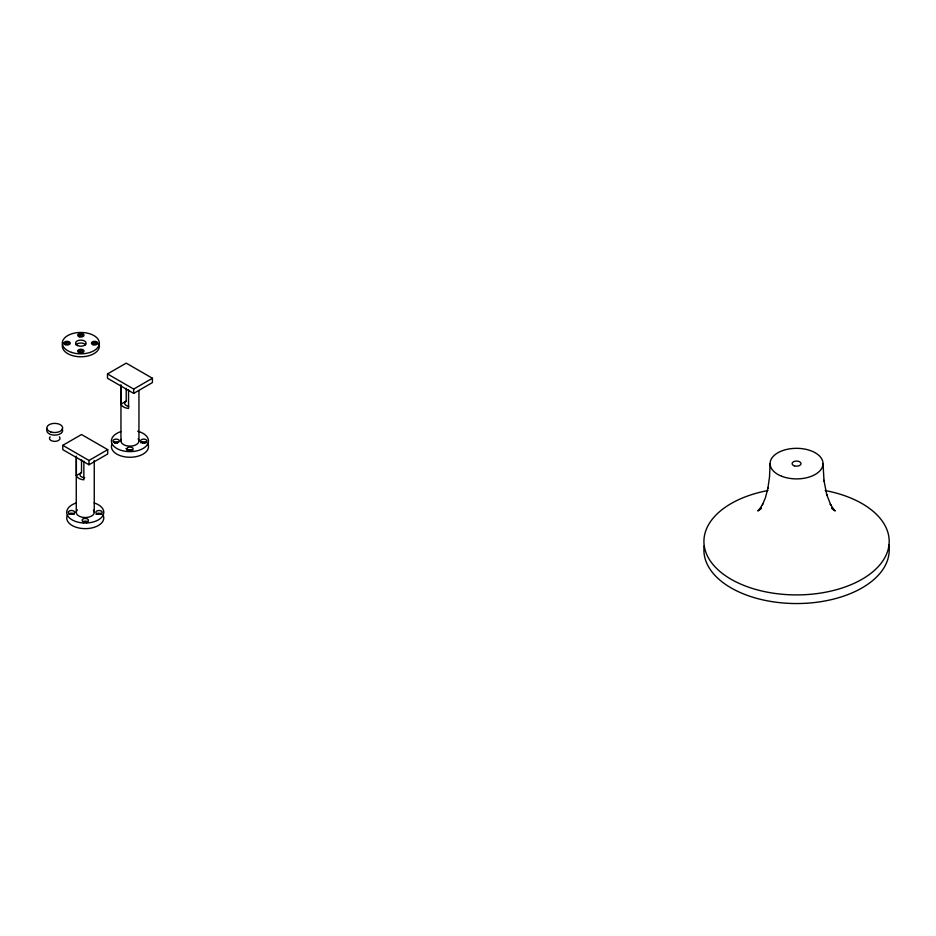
<?xml version="1.0" encoding="UTF-8"?>
<svg xmlns="http://www.w3.org/2000/svg" width="936" height="936" viewBox="0 0 936 936"><rect width="100%" height="100%" fill="white"/><g stroke="black" fill="none" stroke-linecap="round" stroke-linejoin="round"><path stroke-width="1.4" d="M76.261 512.331L76.261 456.136M770.082 463.612L769.532 476.752L767.894 488.428L768.07 487.609L765.461 497.648L762.325 505.03M762.875 504.071L758.663 510.401L761.424 508.143L757.832 510.927L761.342 508.248M107.488 373.944L126.208 363.133L152.416 378.261L152.416 382.59L133.696 393.389L107.488 378.261L107.488 373.944L133.696 389.072L152.416 378.261M121.06 385.527L121.06 404.118L126.208 401.146L126.208 388.276M62.794 445.337L81.514 434.526L107.722 449.654L107.722 453.972L89.002 464.782L62.794 449.654L62.794 445.337L89.002 460.465L107.722 449.654M76.366 456.92L76.366 475.5L81.514 472.528L81.514 459.658M831.765 508.248L835.275 510.927L831.683 508.143L834.444 510.401L830.244 504.071L830.794 505.03L826.57 494.208L826.827 495.062L823.926 480.297L824.031 481.069L823.025 463.612M138.949 390.511L138.949 440.938M133.696 389.072L133.696 393.389M128.548 389.844L128.548 408.435A8.997 5.195 0 0 1 121.06 404.118M120.955 384.755L120.955 440.938M94.255 460.465L94.255 512.331M89.002 460.465L89.002 464.782M83.854 461.237L83.854 479.829A8.997 5.195 0 0 1 76.366 475.5M98.982 343.898A18.533 10.694 0 0 1 79.899 356.768A18.533 10.694 0 0 1 63.192 342.845M76.027 344.822A5.288 3.054 0 0 1 80.847 343.032A5.288 3.054 0 0 1 85.656 344.822M137.65 431.215A18.533 10.694 0 0 1 144.787 447.349A18.533 10.694 0 0 1 115.947 447.946A18.533 10.694 0 0 1 121.072 431.555M147.607 443.313A18.533 10.694 0 0 1 130.9 457.248A18.533 10.694 0 0 1 111.817 444.366M127.752 449.339A5.288 3.054 0 0 1 125.951 448.566M140.821 442.857A3.171 1.837 0 0 1 143.606 441.792A3.171 1.837 0 0 1 146.507 442.74M113.782 442.424A3.171 1.837 0 0 1 118.427 442.33M127.167 450.684A3.171 1.837 0 0 1 129.952 449.736A3.171 1.837 0 0 1 132.737 450.684M142.319 443.184A1.591 0.913 0 0 1 143.711 442.705A1.591 0.913 0 0 1 145.115 443.184M114.789 443.184A1.591 0.913 0 0 1 116.193 442.705A1.591 0.913 0 0 1 117.585 443.184M128.677 451.023A1.591 0.913 0 0 1 130.291 450.672A1.591 0.913 0 0 1 131.508 451.374M138.142 438.785A8.997 5.195 0 0 1 130.49 446.133A8.997 5.195 0 0 1 121.376 439.37M128.864 406.294A5.288 3.054 0 0 1 124.874 404.176A5.288 3.054 0 0 1 126.208 401.146M94.138 502.936A18.533 10.694 0 0 1 99.544 519.141A18.533 10.694 0 0 1 70.972 519.141A18.533 10.694 0 0 1 76.378 502.936M103.393 515.759A18.533 10.694 0 0 1 84.31 528.629A18.533 10.694 0 0 1 67.603 514.706M96.045 514.367A3.171 1.837 0 0 1 99.017 513.174A3.171 1.837 0 0 1 102.001 514.367M68.819 514.016A3.171 1.837 0 0 1 71.721 513.185A3.171 1.837 0 0 1 74.377 514.25M82.707 521.855A3.171 1.837 0 0 1 87.797 521.855M97.976 514.32A1.591 0.913 0 0 1 100.058 514.32M70.457 514.32A1.591 0.913 0 0 1 72.528 514.32M83.702 522.768A1.591 0.913 0 0 1 85.258 522.042A1.591 0.913 0 0 1 86.802 522.768M93.448 510.167A8.997 5.195 0 0 1 84.907 517.526A8.997 5.195 0 0 1 77.384 509.804M84.708 477.734A5.288 3.054 0 0 1 80.262 475.71A5.288 3.054 0 0 1 81.514 472.528M62.185 428.945A7.944 4.586 0 0 1 54.744 435.135A7.944 4.586 0 0 1 47.303 428.945M59.366 436.843A5.288 3.054 0 0 1 54.744 441.382A5.288 3.054 0 0 1 50.111 436.843M825.189 490.546A92.641 53.492 0 0 1 871.51 572.855A92.641 53.492 0 0 1 721.609 572.855A92.641 53.492 0 0 1 767.929 490.546M888.709 544.541A92.641 53.492 0 0 1 797.753 603.544A92.641 53.492 0 0 1 704.188 545.91M93.015 344.74A3.171 1.837 0 0 0 97.789 343.149A3.171 1.837 0 0 0 93.015 341.558A3.171 1.837 0 0 0 93.015 344.74M79.256 336.784A3.171 1.837 0 0 0 84.018 335.205A3.171 1.837 0 0 0 79.256 333.614A3.171 1.837 0 0 0 79.256 336.784M65.298 344.67A3.171 1.837 0 0 0 70.247 343.278A3.171 1.837 0 0 0 65.695 341.5A3.171 1.837 0 0 0 65.298 344.67M79.256 352.685A3.171 1.837 0 0 0 84.018 351.094A3.171 1.837 0 0 0 79.256 349.502A3.171 1.837 0 0 0 79.256 352.685M93.811 343.945A1.591 0.913 0 0 0 96.197 343.149A1.591 0.913 0 0 0 93.811 342.354A1.591 0.913 0 0 0 93.811 343.945M79.958 335.965A1.591 0.913 0 0 0 82.427 335.263A1.591 0.913 0 0 0 80.145 334.374A1.591 0.913 0 0 0 79.958 335.965M66.28 343.945A1.591 0.913 0 0 0 68.667 343.149A1.591 0.913 0 0 0 66.28 342.354A1.591 0.913 0 0 0 66.28 343.945M79.958 351.854A1.591 0.913 0 0 0 82.427 351.164A1.591 0.913 0 0 0 80.145 350.275A1.591 0.913 0 0 0 79.958 351.854M71.581 352.416A18.533 10.694 0 0 0 99.368 343.149A18.533 10.694 0 0 0 71.581 333.883A18.533 10.694 0 0 0 71.581 352.416M77.875 345.676A5.288 3.054 0 0 0 86.124 343.36A5.288 3.054 0 0 0 78.53 340.4A5.288 3.054 0 0 0 77.875 345.676M142.132 442.529A3.171 1.837 0 0 0 146.893 440.938A3.171 1.837 0 0 0 142.132 439.358A3.171 1.837 0 0 0 142.132 442.529M114.602 442.529A3.171 1.837 0 0 0 119.363 440.938A3.171 1.837 0 0 0 114.602 439.358A3.171 1.837 0 0 0 114.602 442.529M128.361 450.473A3.171 1.837 0 0 0 133.123 448.882A3.171 1.837 0 0 0 128.361 447.303A3.171 1.837 0 0 0 128.361 450.473M97.438 513.923A3.171 1.837 0 0 0 102.199 512.331A3.171 1.837 0 0 0 97.438 510.74A3.171 1.837 0 0 0 97.438 513.923M69.907 513.923A3.171 1.837 0 0 0 74.669 512.331A3.171 1.837 0 0 0 69.907 510.74A3.171 1.837 0 0 0 69.907 513.923M83.667 521.867A3.171 1.837 0 0 0 88.429 520.276A3.171 1.837 0 0 0 83.667 518.684A3.171 1.837 0 0 0 83.667 521.867M50.766 431.917A7.944 4.586 0 0 0 62.677 427.951A7.944 4.586 0 0 0 50.766 423.985A7.944 4.586 0 0 0 50.766 431.917M781.724 476.272A26.465 15.28 0 0 0 822.955 464.701A26.465 15.28 0 0 0 784.988 449.865A26.465 15.28 0 0 0 781.724 476.272M794.336 465.835A4.446 2.562 0 0 0 801.005 463.612A4.446 2.562 0 0 0 794.336 461.389A4.446 2.562 0 0 0 794.336 465.835"/></g></svg>
